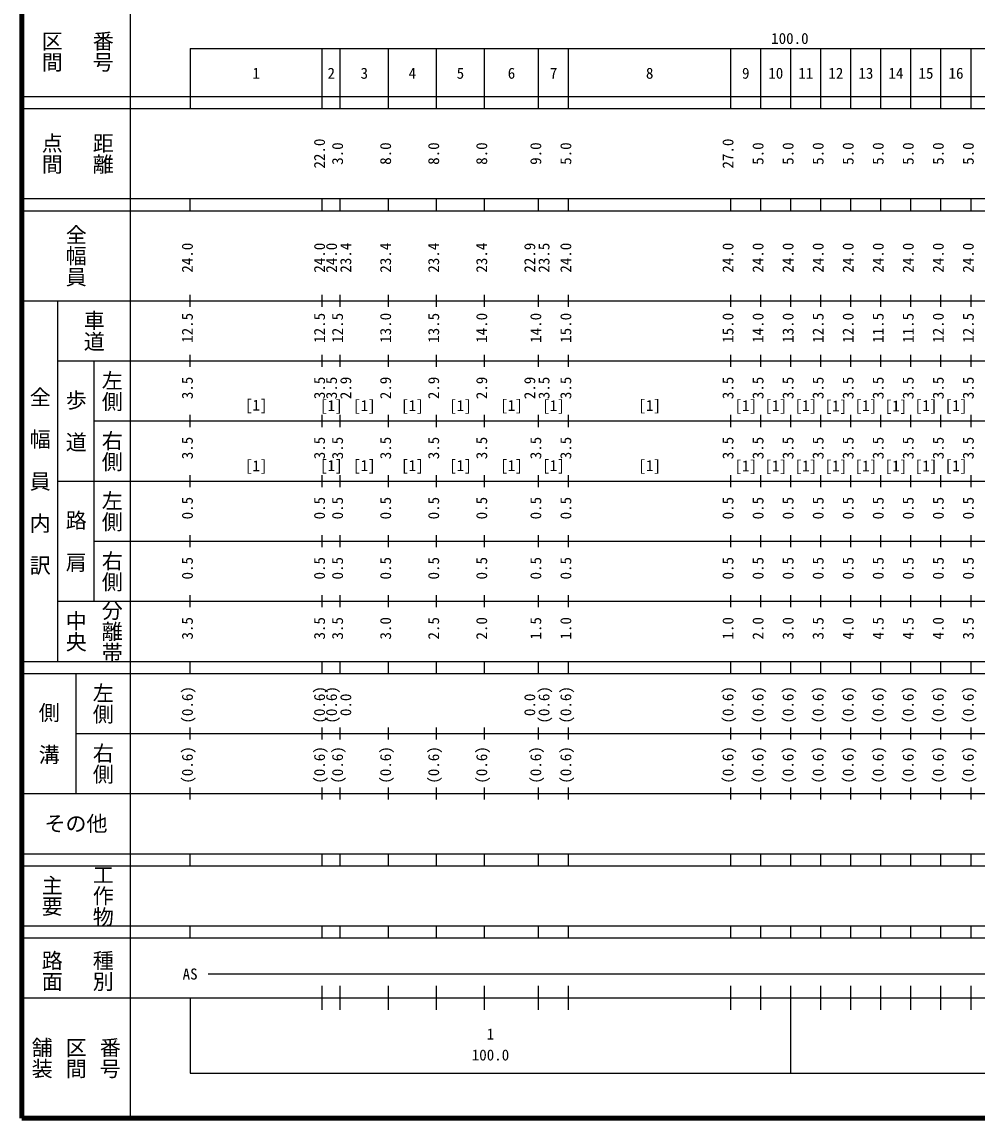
# Model space of a CAD drawing. Units: millimetres on the paper, enlarged 1000 times. Extents: x 40000 to 680000, y 20000 to 380000.
# Drawn here: x 40000 to 199007, y 20000 to 202409 of the extents above; entities that cross this region are included whole.
import ezdxf
from ezdxf.enums import TextEntityAlignment as Align

# ---------------------------------------------------------------- set-up
doc = ezdxf.new("R2010")
doc.units = ezdxf.units.MM
doc.header["$LTSCALE"] = 1000
doc.layers.add('M-TTL', color=2, linetype='Continuous', lineweight=140)
doc.layers.add('M-TTL-BAND', color=7, linetype='Continuous', lineweight=25)
doc.styles.add('@ＭＳ ゴシック', font='')
doc.styles.add('ＭＳ ゴシック', font='')
doc.styles.get('@ＭＳ ゴシック').set_extended_font_data('@MS Gothic')
doc.styles.get('ＭＳ ゴシック').set_extended_font_data('MS Gothic')

msp = doc.modelspace()

# ---------------------------------------------------------------- linework, layer by layer
at = {"layer": 'M-TTL'}
for p, q in [((40000, 380000), (40000, 20000)), ((40000, 20000), (680000, 20000))]:
    msp.add_line(p, q, dxfattribs=at)
at = {"layer": 'M-TTL-BAND'}
for p, q in [((58000, 370000), (58000, 20000)), ((68000, 198000), (579000, 198000)), ((68000, 198000), (68000, 188000)), ((90000, 188000), (90000, 198000)), ((93000, 188000), (93000, 198000)), ((101000, 188000), (101000, 198000)), ((109000, 188000), (109000, 198000)), ((117000, 188000), (117000, 198000)), ((126000, 188000), (126000, 198000)), ((131000, 188000), (131000, 198000)), ((158000, 188000), (158000, 198000)), ((163000, 188000), (163000, 198000)), ((168000, 188000), (168000, 198000)), ((173000, 188000), (173000, 198000)), ((178000, 188000), (178000, 198000)), ((183000, 188000), (183000, 198000)), ((188000, 188000), (188000, 198000)), ((193000, 188000), (193000, 198000)), ((198000, 188000), (198000, 198000)), ((40000, 190000), (579000, 190000)), ((40000, 188000), (579000, 188000)), ((40000, 173000), (579000, 173000)), ((68000, 171000), (68000, 173000)), ((90000, 171000), (90000, 173000)), ((93000, 171000), (93000, 173000)), ((101000, 171000), (101000, 173000)), ((109000, 171000), (109000, 173000)), ((117000, 171000), (117000, 173000)), ((126000, 171000), (126000, 173000)), ((131000, 171000), (131000, 173000)), ((158000, 171000), (158000, 173000)), ((163000, 171000), (163000, 173000)), ((168000, 171000), (168000, 173000)), ((173000, 171000), (173000, 173000)), ((178000, 171000), (178000, 173000)), ((183000, 171000), (183000, 173000)), ((188000, 171000), (188000, 173000)), ((193000, 171000), (193000, 173000)), ((198000, 171000), (198000, 173000)), ((40000, 171000), (579000, 171000)), ((68000, 155000), (68000, 157000)), ((90000, 155000), (90000, 157000)), ((93000, 155000), (93000, 157000)), ((101000, 155000), (101000, 157000)), ((109000, 155000), (109000, 157000)), ((117000, 155000), (117000, 157000)), ((126000, 155000), (126000, 157000)), ((131000, 155000), (131000, 157000)), ((158000, 155000), (158000, 157000)), ((163000, 155000), (163000, 157000)), ((168000, 155000), (168000, 157000)), ((173000, 155000), (173000, 157000)), ((178000, 155000), (178000, 157000)), ((183000, 155000), (183000, 157000)), ((188000, 155000), (188000, 157000)), ((193000, 155000), (193000, 157000)), ((198000, 155000), (198000, 157000)), ((40000, 156000), (579000, 156000)), ((46000, 96000), (46000, 156000)), ((46000, 146000), (579000, 146000)), ((52000, 146000), (52000, 106000)), ((68000, 145000), (68000, 147000)), ((90000, 145000), (90000, 147000)), ((93000, 145000), (93000, 147000)), ((101000, 145000), (101000, 147000)), ((109000, 145000), (109000, 147000)), ((117000, 145000), (117000, 147000)), ((126000, 145000), (126000, 147000)), ((131000, 145000), (131000, 147000)), ((158000, 145000), (158000, 147000)), ((163000, 145000), (163000, 147000)), ((168000, 145000), (168000, 147000)), ((173000, 145000), (173000, 147000)), ((178000, 145000), (178000, 147000)), ((183000, 145000), (183000, 147000)), ((188000, 145000), (188000, 147000)), ((193000, 145000), (193000, 147000)), ((198000, 145000), (198000, 147000)), ((68000, 135000), (68000, 137000)), ((90000, 135000), (90000, 137000)), ((93000, 135000), (93000, 137000)), ((101000, 135000), (101000, 137000)), ((109000, 135000), (109000, 137000)), ((117000, 135000), (117000, 137000)), ((126000, 135000), (126000, 137000)), ((131000, 135000), (131000, 137000)), ((158000, 135000), (158000, 137000)), ((163000, 135000), (163000, 137000)), ((168000, 135000), (168000, 137000)), ((173000, 135000), (173000, 137000)), ((178000, 135000), (178000, 137000)), ((183000, 135000), (183000, 137000)), ((188000, 135000), (188000, 137000)), ((193000, 135000), (193000, 137000)), ((198000, 135000), (198000, 137000)), ((52000, 136000), (579000, 136000)), ((46000, 126000), (579000, 126000)), ((68000, 125000), (68000, 127000)), ((90000, 125000), (90000, 127000)), ((93000, 125000), (93000, 127000)), ((101000, 125000), (101000, 127000)), ((109000, 125000), (109000, 127000)), ((117000, 125000), (117000, 127000)), ((126000, 125000), (126000, 127000)), ((131000, 125000), (131000, 127000)), ((158000, 125000), (158000, 127000)), ((163000, 125000), (163000, 127000)), ((168000, 125000), (168000, 127000)), ((173000, 125000), (173000, 127000)), ((178000, 125000), (178000, 127000)), ((183000, 125000), (183000, 127000)), ((188000, 125000), (188000, 127000)), ((193000, 125000), (193000, 127000)), ((198000, 125000), (198000, 127000)), ((68000, 115000), (68000, 117000)), ((90000, 115000), (90000, 117000)), ((93000, 115000), (93000, 117000)), ((101000, 115000), (101000, 117000)), ((109000, 115000), (109000, 117000)), ((117000, 115000), (117000, 117000)), ((126000, 115000), (126000, 117000)), ((131000, 115000), (131000, 117000)), ((158000, 115000), (158000, 117000)), ((163000, 115000), (163000, 117000)), ((168000, 115000), (168000, 117000)), ((173000, 115000), (173000, 117000)), ((178000, 115000), (178000, 117000)), ((183000, 115000), (183000, 117000)), ((188000, 115000), (188000, 117000)), ((193000, 115000), (193000, 117000)), ((198000, 115000), (198000, 117000)), ((52000, 116000), (579000, 116000)), ((46000, 106000), (579000, 106000)), ((68000, 105000), (68000, 107000)), ((90000, 105000), (90000, 107000)), ((93000, 105000), (93000, 107000)), ((101000, 105000), (101000, 107000)), ((109000, 105000), (109000, 107000)), ((117000, 105000), (117000, 107000)), ((126000, 105000), (126000, 107000)), ((131000, 105000), (131000, 107000)), ((158000, 105000), (158000, 107000)), ((163000, 105000), (163000, 107000)), ((168000, 105000), (168000, 107000)), ((173000, 105000), (173000, 107000)), ((178000, 105000), (178000, 107000)), ((183000, 105000), (183000, 107000)), ((188000, 105000), (188000, 107000)), ((193000, 105000), (193000, 107000)), ((198000, 105000), (198000, 107000)), ((40000, 96000), (579000, 96000)), ((68000, 94000), (68000, 96000)), ((90000, 94000), (90000, 96000)), ((93000, 94000), (93000, 96000)), ((101000, 94000), (101000, 96000)), ((109000, 94000), (109000, 96000)), ((117000, 94000), (117000, 96000)), ((126000, 94000), (126000, 96000)), ((131000, 94000), (131000, 96000)), ((158000, 94000), (158000, 96000)), ((163000, 94000), (163000, 96000)), ((168000, 94000), (168000, 96000)), ((173000, 94000), (173000, 96000)), ((178000, 94000), (178000, 96000)), ((183000, 94000), (183000, 96000)), ((188000, 94000), (188000, 96000)), ((193000, 94000), (193000, 96000)), ((198000, 94000), (198000, 96000)), ((40000, 94000), (579000, 94000)), ((49000, 94000), (49000, 74000)), ((49000, 84000), (579000, 84000)), ((68000, 83000), (68000, 85000)), ((90000, 83000), (90000, 85000)), ((93000, 83000), (93000, 85000)), ((101000, 83000), (101000, 85000)), ((109000, 83000), (109000, 85000)), ((117000, 83000), (117000, 85000)), ((126000, 83000), (126000, 85000)), ((131000, 83000), (131000, 85000)), ((158000, 83000), (158000, 85000)), ((163000, 83000), (163000, 85000)), ((168000, 83000), (168000, 85000)), ((173000, 83000), (173000, 85000)), ((178000, 83000), (178000, 85000)), ((183000, 83000), (183000, 85000)), ((188000, 83000), (188000, 85000)), ((193000, 83000), (193000, 85000)), ((198000, 83000), (198000, 85000)), ((68000, 73000), (68000, 75000)), ((90000, 73000), (90000, 75000)), ((93000, 73000), (93000, 75000)), ((101000, 73000), (101000, 75000)), ((109000, 73000), (109000, 75000)), ((117000, 73000), (117000, 75000)), ((126000, 73000), (126000, 75000)), ((131000, 73000), (131000, 75000)), ((158000, 73000), (158000, 75000)), ((163000, 73000), (163000, 75000)), ((168000, 73000), (168000, 75000)), ((173000, 73000), (173000, 75000)), ((178000, 73000), (178000, 75000)), ((183000, 73000), (183000, 75000)), ((188000, 73000), (188000, 75000)), ((193000, 73000), (193000, 75000)), ((198000, 73000), (198000, 75000)), ((40000, 74000), (579000, 74000)), ((40000, 64000), (579000, 64000)), ((68000, 62000), (68000, 64000)), ((90000, 62000), (90000, 64000)), ((93000, 62000), (93000, 64000)), ((101000, 62000), (101000, 64000)), ((109000, 62000), (109000, 64000)), ((117000, 62000), (117000, 64000)), ((126000, 62000), (126000, 64000)), ((131000, 62000), (131000, 64000)), ((158000, 62000), (158000, 64000)), ((163000, 62000), (163000, 64000)), ((168000, 62000), (168000, 64000)), ((173000, 62000), (173000, 64000)), ((178000, 62000), (178000, 64000)), ((183000, 62000), (183000, 64000)), ((188000, 62000), (188000, 64000)), ((193000, 62000), (193000, 64000)), ((198000, 62000), (198000, 64000)), ((40000, 62000), (579000, 62000)), ((40000, 52000), (579000, 52000)), ((68000, 50000), (68000, 52000)), ((90000, 50000), (90000, 52000)), ((93000, 50000), (93000, 52000)), ((101000, 50000), (101000, 52000)), ((109000, 50000), (109000, 52000)), ((117000, 50000), (117000, 52000)), ((126000, 50000), (126000, 52000)), ((131000, 50000), (131000, 52000)), ((158000, 50000), (158000, 52000)), ((163000, 50000), (163000, 52000)), ((168000, 50000), (168000, 52000)), ((173000, 50000), (173000, 52000)), ((178000, 50000), (178000, 52000)), ((183000, 50000), (183000, 52000)), ((188000, 50000), (188000, 52000)), ((193000, 50000), (193000, 52000)), ((198000, 50000), (198000, 52000)), ((40000, 50000), (579000, 50000)), ((71000, 44000), (334000, 44000)), ((90000, 38000), (90000, 42000)), ((93000, 38000), (93000, 42000)), ((101000, 38000), (101000, 42000)), ((109000, 38000), (109000, 42000)), ((117000, 38000), (117000, 42000)), ((126000, 38000), (126000, 42000)), ((131000, 38000), (131000, 42000)), ((158000, 38000), (158000, 42000)), ((163000, 38000), (163000, 42000)), ((168000, 27500), (168000, 42000)), ((173000, 38000), (173000, 42000)), ((178000, 38000), (178000, 42000)), ((183000, 38000), (183000, 42000)), ((188000, 38000), (188000, 42000)), ((193000, 38000), (193000, 42000)), ((198000, 38000), (198000, 42000)), ((40000, 40000), (579000, 40000)), ((68000, 40000), (68000, 27500)), ((68000, 27500), (579000, 27500))]:
    msp.add_line(p, q, dxfattribs=at)

# ---------------------------------------------------------------- texts
at = {"layer": 'M-TTL-BAND', "style": '@ＭＳ ゴシック'}
for s, p in [('番号', (53500, 197500)), ('区間', (45000, 197500)), ('点間', (45000, 180500)), ('距離', (53500, 180500)), ('全幅員', (49000, 163500)), ('車道', (52000, 151000)), ('左側', (55000, 141000)), ('全\u3000幅\u3000員\u3000内\u3000訳', (43000, 126000)), ('歩\u3000道', (49000, 136000)), ('右側', (55000, 131000)), ('左側', (55000, 121000)), ('路\u3000肩', (49000, 116000)), ('右側', (55000, 111000)), ('分離帯', (55000, 101000)), ('中央', (49000, 101000)), ('左側', (53500, 89000)), ('側\u3000溝', (44500, 84000)), ('右側', (53500, 79000)), ('主要', (45000, 57000)), ('工作物', (53500, 57000)), ('路面', (45000, 44500)), ('種別', (53500, 44500)), ('舗装', (43333, 30000)), ('区間', (49000, 30000)), ('番号', (54667, 30000))]:
    msp.add_text(s, height=2566, rotation=270, dxfattribs=at).set_placement(p, align=Align.MIDDLE_CENTER)
at = {"layer": 'M-TTL-BAND', "style": 'ＭＳ ゴシック'}
for s, p in [('100.0', (167844, 198195)), ('1', (79000, 192405)), ('2', (91500, 192405)), ('3', (97000, 192405)), ('4', (105000, 192405)), ('5', (113000, 192405)), ('6', (121500, 192405)), ('7', (128500, 192405)), ('8', (144500, 192405)), ('9', (160500, 192405)), ('10', (165500, 192405)), ('11', (170500, 192405)), ('12', (175500, 192405)), ('13', (180500, 192405)), ('14', (185500, 192405)), ('15', (190500, 192405)), ('16', (195500, 192405)), ('[1]', (79000, 137175)), ('[1]', (91500, 137091)), ('[1]', (97000, 137091)), ('[1]', (105000, 137091)), ('[1]', (113000, 137091)), ('[1]', (121500, 137132)), ('[1]', (128500, 137091)), ('[1]', (144500, 137132)), ('[1]', (160500, 137091)), ('[1]', (165500, 137091)), ('[1]', (170500, 137091)), ('[1]', (175500, 137050)), ('[1]', (180500, 137091)), ('[1]', (185500, 137050)), ('[1]', (190500, 137091)), ('[1]', (195500, 137091)), ('[1]', (79000, 127084)), ('[1]', (91500, 127127)), ('[1]', (97000, 127127)), ('[1]', (105000, 127127)), ('[1]', (113000, 127127)), ('[1]', (121500, 127127)), ('[1]', (128500, 127127)), ('[1]', (144500, 127109)), ('[1]', (160500, 127062)), ('[1]', (165500, 127062)), ('[1]', (170500, 127062)), ('[1]', (175500, 127062)), ('[1]', (180500, 127062)), ('[1]', (185500, 127062)), ('[1]', (190500, 127062)), ('[1]', (195500, 127095)), ('AS', (68000, 42500)), ('1', (118000, 32523)), ('100.0', (118000, 29033))]:
    msp.add_text(s, height=1833, dxfattribs=at).set_placement(p, align=Align.BOTTOM_CENTER)
for s, p in [('22.0', (91000, 180500)), ('27.0', (159000, 180500)), ('3.0', (94000, 180500)), ('8.0', (102000, 180500)), ('8.0', (110000, 180500)), ('8.0', (118000, 180500)), ('9.0', (127000, 180500)), ('5.0', (132000, 180500)), ('5.0', (164000, 180500)), ('5.0', (169000, 180500)), ('5.0', (174000, 180500)), ('5.0', (179000, 180500)), ('5.0', (184000, 180500)), ('5.0', (189000, 180500)), ('5.0', (194000, 180500)), ('5.0', (199000, 180500)), ('24.0', (69000, 163174)), ('24.0', (91000, 163174)), ('24.0', (93000, 163174)), ('23.4', (95370, 163174)), ('23.4', (102000, 163174)), ('23.4', (110000, 163174)), ('23.4', (118000, 163174)), ('22.9', (126000, 163174)), ('23.5', (128370, 163174)), ('24.0', (132000, 163174)), ('24.0', (159000, 163174)), ('24.0', (164000, 163174)), ('24.0', (169000, 163174)), ('24.0', (174000, 163174)), ('24.0', (179000, 163174)), ('24.0', (184000, 163174)), ('24.0', (189000, 163174)), ('24.0', (194000, 163174)), ('24.0', (199000, 163174)), ('12.5', (69000, 151500)), ('12.5', (91000, 151500)), ('12.5', (94000, 151500)), ('13.0', (102000, 151500)), ('13.5', (110000, 151500)), ('14.0', (118000, 151500)), ('14.0', (127000, 151500)), ('15.0', (132000, 151500)), ('15.0', (159000, 151500)), ('14.0', (164000, 151500)), ('13.0', (169000, 151500)), ('12.5', (174000, 151500)), ('12.0', (179000, 151500)), ('11.5', (184000, 151500)), ('11.5', (189000, 151500)), ('12.0', (194000, 151500)), ('12.5', (199000, 151500)), ('3.5', (69000, 141500)), ('3.5', (91000, 141500)), ('3.5', (93000, 141500)), ('2.9', (95370, 141500)), ('2.9', (102000, 141500)), ('2.9', (110000, 141500)), ('2.9', (118000, 141500)), ('2.9', (126000, 141500)), ('3.5', (128370, 141500)), ('3.5', (132000, 141500)), ('3.5', (159000, 141500)), ('3.5', (164000, 141500)), ('3.5', (169000, 141500)), ('3.5', (174000, 141500)), ('3.5', (179000, 141500)), ('3.5', (184000, 141500)), ('3.5', (189000, 141500)), ('3.5', (194000, 141500)), ('3.5', (199000, 141500)), ('3.5', (69000, 131500)), ('3.5', (91000, 131500)), ('3.5', (94000, 131500)), ('3.5', (102000, 131500)), ('3.5', (110000, 131500)), ('3.5', (118000, 131500)), ('3.5', (127000, 131500)), ('3.5', (132000, 131500)), ('3.5', (159000, 131500)), ('3.5', (164000, 131500)), ('3.5', (169000, 131500)), ('3.5', (174000, 131500)), ('3.5', (179000, 131500)), ('3.5', (184000, 131500)), ('3.5', (189000, 131500)), ('3.5', (194000, 131500)), ('3.5', (199000, 131500)), ('0.5', (69000, 121500)), ('0.5', (91000, 121500)), ('0.5', (94000, 121500)), ('0.5', (102000, 121500)), ('0.5', (110000, 121500)), ('0.5', (118000, 121500)), ('0.5', (127000, 121500)), ('0.5', (132000, 121500)), ('0.5', (159000, 121500)), ('0.5', (164000, 121500)), ('0.5', (169000, 121500)), ('0.5', (174000, 121500)), ('0.5', (179000, 121500)), ('0.5', (184000, 121500)), ('0.5', (189000, 121500)), ('0.5', (194000, 121500)), ('0.5', (199000, 121500)), ('0.5', (69000, 111500)), ('0.5', (91000, 111500)), ('0.5', (94000, 111500)), ('0.5', (102000, 111500)), ('0.5', (110000, 111500)), ('0.5', (118000, 111500)), ('0.5', (127000, 111500)), ('0.5', (132000, 111500)), ('0.5', (159000, 111500)), ('0.5', (164000, 111500)), ('0.5', (169000, 111500)), ('0.5', (174000, 111500)), ('0.5', (179000, 111500)), ('0.5', (184000, 111500)), ('0.5', (189000, 111500)), ('0.5', (194000, 111500)), ('0.5', (199000, 111500)), ('3.5', (69000, 101500)), ('3.5', (91000, 101500)), ('3.5', (94000, 101500)), ('3.0', (102000, 101500)), ('2.5', (110000, 101500)), ('2.0', (118000, 101500)), ('1.5', (127000, 101500)), ('1.0', (132000, 101500)), ('1.0', (159000, 101500)), ('2.0', (164000, 101500)), ('3.0', (169000, 101500)), ('3.5', (174000, 101500)), ('4.0', (179000, 101500)), ('4.5', (184000, 101500)), ('4.5', (189000, 101500)), ('4.0', (194000, 101500)), ('3.5', (199000, 101500)), ('(0.6)', (69000, 88764)), ('(0.6)', (91000, 88764)), ('(0.6)', (93000, 88764)), ('(0.6)', (128370, 88764)), ('(0.6)', (132000, 88764)), ('(0.6)', (159000, 88764)), ('(0.6)', (164000, 88764)), ('(0.6)', (169000, 88764)), ('(0.6)', (174000, 88764)), ('(0.6)', (179000, 88764)), ('(0.6)', (184000, 88764)), ('(0.6)', (189000, 88764)), ('(0.6)', (194000, 88764)), ('(0.6)', (199000, 88764)), ('0.0', (95370, 88764)), ('0.0', (126000, 88764)), ('(0.6)', (69000, 78764)), ('(0.6)', (91000, 78764)), ('(0.6)', (94000, 78764)), ('(0.6)', (102000, 78764)), ('(0.6)', (110000, 78764)), ('(0.6)', (118000, 78764)), ('(0.6)', (127000, 78764)), ('(0.6)', (132000, 78764)), ('(0.6)', (159000, 78764)), ('(0.6)', (164000, 78764)), ('(0.6)', (169000, 78764)), ('(0.6)', (174000, 78764)), ('(0.6)', (179000, 78764)), ('(0.6)', (184000, 78764)), ('(0.6)', (189000, 78764)), ('(0.6)', (194000, 78764)), ('(0.6)', (199000, 78764))]:
    msp.add_text(s, height=1833, rotation=90, dxfattribs=at).set_placement(p, align=Align.BOTTOM_CENTER)
msp.add_text('その他', height=2566, dxfattribs=at).set_placement((49000, 69000), align=Align.MIDDLE_CENTER)

doc.saveas('drawing.dxf')
